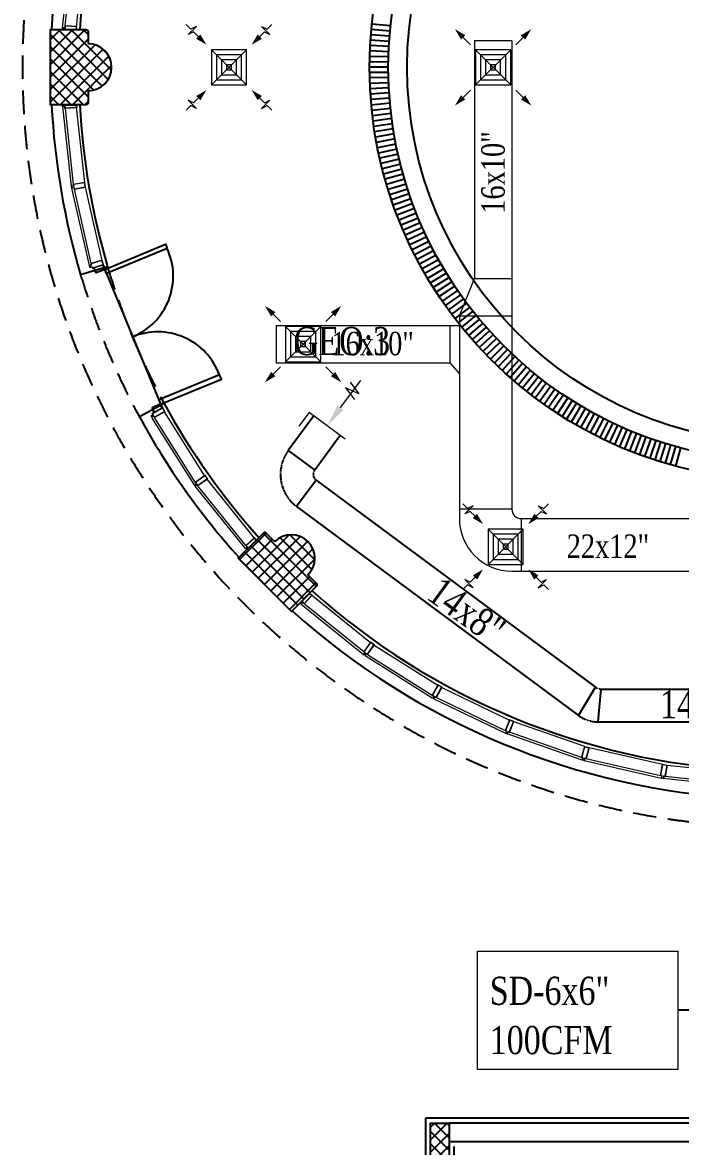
# Model space of a CAD drawing. Extents: x 278386 to 404536, y 8015 to 97114.
# Drawn here: x 296327 to 303342, y 68235 to 80211 of the extents above; entities that cross this region are included whole.
import ezdxf

# ---------------------------------------------------------------- set-up
doc = ezdxf.new("R2010")
doc.units = 0
doc.header["$LTSCALE"] = 2
doc.header["$MEASUREMENT"] = 0
doc.linetypes.add('1-BLOCK-A_FLOOR PLAN$0$HIDDEN2', pattern=[0.1875, 0.125, -0.0625])
doc.linetypes.add('HIDDEN', pattern=[0.375, 0.25, -0.125])
doc.layers.get('0').update_dxf_attribs({"color": 1})
for name, color, linetype, lineweight in [('-D', 2, 'Continuous', 13), ('-DT', 4, 'Continuous', 13), ('1-BLOCK-A_FLOOR PLAN$0$WINDOW', 1, 'Continuous', 13), ('ac duct1', 50, 'Continuous', 13)]:
    doc.layers.add(name, color=color, linetype=linetype, lineweight=lineweight)
for name, color, linetype in [('1-BLOCK-A_FLOOR PLAN$0$ANNOBJ', 1, 'Continuous'), ('1-BLOCK-A_FLOOR PLAN$0$ARCH', 1, '1-BLOCK-A_FLOOR PLAN$0$HIDDEN2'), ('1-BLOCK-A_FLOOR PLAN$0$CLADDING', 1, 'Continuous'), ('1-BLOCK-A_FLOOR PLAN$0$COL-HAT', 1, 'Continuous'), ('1-BLOCK-A_FLOOR PLAN$0$COLUMN', 1, 'Continuous'), ('1-BLOCK-A_FLOOR PLAN$0$DOOR', 1, 'Continuous'), ('1-BLOCK-A_FLOOR PLAN$0$PIPING', 1, 'Continuous'), ('1-BLOCK-A_FLOOR PLAN$0$WALL', 1, 'Continuous'), ('ex text', 93, 'Continuous'), ('ext', 93, 'Continuous')]:
    doc.layers.add(name, color=color, linetype=linetype)
doc.styles.add('DIMTEXT', font='romans.shx', dxfattribs={"width": 0.75})
doc.styles.add('IBA', font='romantic.ttf', dxfattribs={"width": 0.8, "height": 0.3})
doc.styles.add('manohar', font='romantic.ttf', dxfattribs={"width": 0.8, "height": 0.25})
doc.dimstyles.new('LEADER', dxfattribs={"dimscale": 0.2, "dimtxt": 1.8, "dimasz": 2, "dimexe": 2, "dimexo": 1.5, "dimgap": 1, "dimtad": 1, "dimlfac": 100, "dimzin": 13, "dimdsep": 46, "dimtxsty": 'DIMTEXT', "dimcen": 1.5, "dimdle": 2, "dimclrd": 4, "dimclre": 256, "dimclrt": 4, "dimadec": 0, "dimazin": 0, "dimtfac": 1, "dimtix": 1, "dimtmove": 2, "dimatfit": 0, "dimfxl": 2, "dimtolj": 1, "dimtzin": 13, "dimarcsym": 0})
pattern_1 = [(45, (-200, -4), (-0.06629126, 0.06629126), []), (135, (-200, -4), (-0.06629126, -0.06629126), [])]

# ---------------------------------------------------------------- blocks, each defined once
blk = doc.blocks.new('RA')
for p, q in [((-2, 0), (-5, 0)), ((-4.32, -0.665), (-3.949, 0.579)), ((-3.949, 0.579), (-3.664, -0.683)), ((-3.664, -0.683), (-3.322, 0.562))]:
    blk.add_line(p, q)
blk.add_solid([(-2, 0.333), (-2, -0.333), (0, 0)])
blk = doc.blocks.new('A$C5D7019D5')
at = {"layer": '-DT'}
blk.add_lwpolyline([(-0.1992, 0), (0.1992, 0), (0.1992, 0.152)], dxfattribs=at)
at = {"layer": '-DT', "xscale": 0.1000000000000014, "yscale": 0.1000000000000014, "zscale": 0.1000000000000014, "rotation": 90}
blk.add_blockref('RA', (0, 0), dxfattribs=at)
blk = doc.blocks.new('1-BLOCK-A_FLOOR PLAN$0$ALUM2')
at = {"layer": '1-BLOCK-A_FLOOR PLAN$0$WINDOW'}
for points in [[(0, -0.01), (0.025, -0.01), (0.025, -0.025), (0.15, -0.025), (0.15, 0.025), (0.025, 0.025), (0.025, 0.01), (0, 0.01, -0.284755)], [(0.005, -0.007), (0.028, -0.007), (0.028, -0.022), (0.147, -0.022), (0.147, 0.022), (0.028, 0.022), (0.028, 0.007), (0.005, 0.007, -0.163471)]]:
    blk.add_lwpolyline(points, format="xyb", close=True, dxfattribs=at)
blk = doc.blocks.new('1-BLOCK-A_FLOOR PLAN$0$A$C5C8F3BB1')
at = {"layer": '1-BLOCK-A_FLOOR PLAN$0$WINDOW', "color": 9}
for p, q in [((-0.02, 0.073), (-0.869, -0.019, 0)), ((-0.041, 0.047), (-0.849, -0.041, 0)), ((0, 0.074), (-0.02, 0.073)), ((-0.888, -0.022, 0), (-1.714, -0.209, 0)), ((-0.899, -0.049, 0), (-1.693, -0.229, 0)), ((-0.028, -0.074), (-0.829, -0.16, 0)), ((-1.733, -0.215, 0), (-2.533, -0.494)), ((-0.879, -0.169, 0), (-1.659, -0.346, 0)), ((-1.741, -0.243, 0), (-2.509, -0.512)), ((-1.707, -0.359, 0), (-2.463, -0.623)), ((-3.314, -0.869, 0), (-2.551, -0.502)), ((-3.289, -0.884, 0), (-2.555, -0.531)), ((-3.23, -0.99, 0), (-2.509, -0.642)), ((-4.048, -1.33, 0), (-3.332, -0.879, 0)), ((-4.021, -1.342, 0), (-3.332, -0.908, 0)), ((-3.951, -1.441, 0), (-3.274, -1.014, 0)), ((-4.729, -1.877), (-4.064, -1.342, 0)), ((-4.696, -1.881), (-4.062, -1.371, 0)), ((-4.62, -1.975), (-3.992, -1.47, 0))]:
    blk.add_line(p, q, dxfattribs=at)
for points in [[(0, -0.074), (-0.034, -0.077), (-0.041, 0.048), (-0.019, 0.048), (-0.02, 0.073, 0.284755), (0, 0.074)], [(-0.003, -0.072), (-0.031, -0.074), (-0.038, 0.045), (-0.015, 0.045), (-0.017, 0.069, 0.160103), (-0.003, 0.069)], [(-4.639, -1.995), (-4.613, -1.974), (-4.696, -1.88), (-4.713, -1.895), (-4.729, -1.877, -0.284755), (-4.744, -1.89)], [(-4.639, -1.991), (-4.617, -1.973), (-4.697, -1.885), (-4.713, -1.9), (-4.728, -1.882, -0.160103), (-4.739, -1.892)]]:
    blk.add_lwpolyline(points, format="xyb", close=True, dxfattribs=at)
for p, rotation in [((-0.878, -0.02, 0), 279.6088312070898), ((-1.724, -0.212, 0), 286.0501659813393), ((-2.542, -0.498), 292.494466395977)]:
    blk.add_blockref('1-BLOCK-A_FLOOR PLAN$0$ALUM2', p, dxfattribs=dict(at, rotation=rotation))
at = {"layer": '1-BLOCK-A_FLOOR PLAN$0$WINDOW', "color": 9, "xscale": -1}
for p, rotation in [((-3.323, -0.874, 0), 118.9387668106152), ((-4.056, -1.336, 0), 125.3801015848677)]:
    blk.add_blockref('1-BLOCK-A_FLOOR PLAN$0$ALUM2', p, dxfattribs=dict(at, rotation=rotation))
blk = doc.blocks.new('1-BLOCK-A_FLOOR PLAN', base_point=(138.43, 17.087))
at = {"layer": '1-BLOCK-A_FLOOR PLAN$0$COL-HAT'}
h = blk.add_hatch(dxfattribs=at)
h.set_pattern_fill('ANSI37', color=8, scale=0.75, style=0)
h.set_pattern_definition(pattern_1)
h.paths.add_polyline_path([(32.7, 86.1), (33.08, 86.1, 0.414214), (33.1, 86.12), (33.1, 86.249, 1), (33.1, 86.749), (33.1, 86.88, 0.414214), (33.08, 86.9), (32.7, 86.9)])
h = blk.add_hatch(dxfattribs=at)
h.set_pattern_fill('ANSI37', color=8, scale=0.75, style=0)
h.set_pattern_definition(pattern_1)
h.paths.add_polyline_path([(35.443, 81.091, 1), (35.089, 81.444), (34.998, 81.536, 0.414214), (34.969, 81.536), (34.701, 81.267), (35.267, 80.701), (35.536, 80.97, 0.414214), (35.536, 80.999)])
h = blk.add_hatch(dxfattribs=at)
h.set_pattern_fill('ANSI37', color=8, scale=0.75, angle=-90, style=0)
h.set_pattern_definition([(315, (36.75, 74.45), (0.066291, 0.066291), []), (45, (36.75, 74.45), (-0.066291, 0.066291), [])])
h.paths.add_polyline_path([(36.95, 75.25), (36.95, 74.45), (36.8, 74.45), (36.75, 74.45), (36.75, 75.25)])
at = {"layer": '1-BLOCK-A_FLOOR PLAN$0$ANNOBJ', "color": 8}
blk.add_line((32.826, 86.1), (32.827, 86.08), dxfattribs=at)
at = {"layer": '1-BLOCK-A_FLOOR PLAN$0$ARCH', "color": 8, "linetype": '1-BLOCK-A_FLOOR PLAN$0$HIDDEN2'}
blk.add_arc((40.5, 86.5), 8.1, 1.4149, 268.5851, dxfattribs=at)
at = {"layer": '1-BLOCK-A_FLOOR PLAN$0$CLADDING', "color": 8}
for p, q in [((33.308, 84.374), (33.02, 84.289)), ((33.911, 82.917), (33.647, 82.774)), ((40.3, 75.3), (36.7, 75.3))]:
    blk.add_line(p, q, dxfattribs=at)
blk.add_lwpolyline([(37, 75), (37, 74.4), (36.75, 74.4), (36.75, 74.4), (36.7, 74.4), (36.7, 75.3)], dxfattribs=at)
for radius, start, end in [(7.8, 137.9401, 177.0607), (7.5, 138.0593, 176.943), (7.8, 182.9396, 196.4669), (7.5, 183.0573, 196.4669), (7.5, 208.5347, 221.9407), (7.8, 208.5347, 222.0599), (7.5, 228.0549, 266.9429), (7.8, 227.9388, 267.0606)]:
    blk.add_arc((40.5, 86.5), radius, start, end, dxfattribs=at)
at = {"layer": '1-BLOCK-A_FLOOR PLAN$0$CLADDING', "color": 8, "linetype": '1-BLOCK-A_FLOOR PLAN$0$HIDDEN2'}
for radius in [7.5, 7.8]:
    blk.add_arc((40.5, 86.5), radius, 196.4669, 208.5347, dxfattribs=at)
at = {"layer": '1-BLOCK-A_FLOOR PLAN$0$COLUMN', "color": 8}
for points in [[(33.1, 86.249), (33.1, 86.12, -0.414214), (33.08, 86.1), (32.7, 86.1), (32.7, 86.9), (33.08, 86.9, -0.414214), (33.1, 86.88), (33.1, 86.749)], [(35.089, 81.444), (34.998, 81.536, 0.414214), (34.969, 81.536), (34.701, 81.267), (35.267, 80.701), (35.536, 80.97, 0.414214), (35.536, 80.999), (35.443, 81.091)]]:
    blk.add_lwpolyline(points, format="xyb", dxfattribs=at)
blk.add_lwpolyline([(36.95, 75.25), (36.95, 74.45), (36.8, 74.45), (36.8, 74.45), (36.75, 74.45), (36.75, 75.25), (36.95, 75.25)], dxfattribs=at)
for centre, start, end in [((33.1, 86.499), 270, 90), ((35.266, 81.268), 315.0378, 135.0378)]:
    blk.add_arc(centre, 0.25, start, end, dxfattribs=at)
at = {"layer": '1-BLOCK-A_FLOOR PLAN$0$DOOR', "color": 8}
blk.add_line((33.258, 84.393, 0), (33.889, 82.87, 0), dxfattribs=at)
for points in [[(33.297, 84.3), (33.278, 84.346), (33.924, 84.614), (33.944, 84.568), (33.297, 84.3)], [(33.259, 84.392), (33.278, 84.346), (33.185, 84.308), (33.162, 84.365)], [(33.854, 82.955), (33.873, 82.908), (34.52, 83.176), (34.501, 83.222), (33.854, 82.955)], [(33.889, 82.87), (33.873, 82.908), (33.781, 82.87), (33.801, 82.821)]]:
    blk.add_lwpolyline(points, dxfattribs=at)
for centre, start, end in [((33.307, 84.274, 0), 292.502, 24.7959), ((33.843, 82.98, 0), 20.2081, 112.502)]:
    blk.add_arc(centre, 0.7, start, end, dxfattribs=at)
at = {"layer": '1-BLOCK-A_FLOOR PLAN$0$PIPING', "color": 8}
for p, q in [((36.323, 86.939), (36.124, 86.96)), ((36.313, 86.83), (36.114, 86.845)), ((36.318, 86.884), (36.118, 86.903)), ((36.306, 86.72), (36.106, 86.73)), ((36.309, 86.775), (36.109, 86.788)), ((36.301, 86.61), (36.102, 86.615)), ((36.303, 86.665), (36.103, 86.673)), ((36.3, 86.555), (36.1, 86.558)), ((36.3, 86.5), (36.1, 86.5)), ((36.3, 86.445), (36.1, 86.442)), ((36.301, 86.39), (36.102, 86.385)), ((36.303, 86.335), (36.103, 86.327)), ((36.306, 86.28), (36.106, 86.27)), ((36.309, 86.225), (36.109, 86.212)), ((36.313, 86.17), (36.114, 86.155)), ((36.318, 86.116), (36.118, 86.097)), ((36.323, 86.061), (36.124, 86.04)), ((36.329, 86.006), (36.13, 85.983)), ((36.336, 85.952), (36.138, 85.926)), ((36.343, 85.897), (36.146, 85.869)), ((36.352, 85.843), (36.154, 85.812)), ((36.361, 85.789), (36.164, 85.755)), ((36.37, 85.735), (36.174, 85.698)), ((36.381, 85.681), (36.185, 85.642)), ((36.392, 85.627), (36.196, 85.585)), ((36.404, 85.573), (36.208, 85.529)), ((36.416, 85.52), (36.222, 85.473)), ((36.429, 85.466), (36.235, 85.417)), ((36.443, 85.413), (36.25, 85.361)), ((36.458, 85.36), (36.265, 85.306)), ((36.473, 85.307), (36.281, 85.25)), ((36.489, 85.255), (36.298, 85.195)), ((36.506, 85.202), (36.315, 85.14)), ((36.523, 85.15), (36.334, 85.086)), ((36.541, 85.098), (36.352, 85.031)), ((36.56, 85.046), (36.372, 84.977)), ((36.579, 84.995), (36.392, 84.923)), ((36.599, 84.944), (36.413, 84.87)), ((36.62, 84.893), (36.435, 84.816)), ((36.641, 84.842), (36.457, 84.763)), ((36.663, 84.792), (36.48, 84.71)), ((36.686, 84.742), (36.504, 84.658)), ((36.709, 84.692), (36.529, 84.606)), ((36.733, 84.642), (36.554, 84.554)), ((36.758, 84.593), (36.58, 84.502)), ((36.783, 84.544), (36.606, 84.451)), ((36.809, 84.496), (36.633, 84.401)), ((36.836, 84.448), (36.661, 84.35)), ((36.863, 84.4), (36.689, 84.3)), ((36.89, 84.353), (36.719, 84.25)), ((36.919, 84.306), (36.748, 84.201)), ((36.948, 84.259), (36.779, 84.152)), ((36.978, 84.213), (36.81, 84.104)), ((37.008, 84.167), (36.842, 84.055)), ((37.039, 84.121), (36.874, 84.008)), ((37.07, 84.076), (36.907, 83.961)), ((37.102, 84.031), (36.94, 83.914)), ((37.135, 83.987), (36.974, 83.867)), ((37.168, 83.943), (37.009, 83.821)), ((37.202, 83.9), (37.045, 83.776)), ((37.236, 83.857), (37.081, 83.731)), ((37.271, 83.814), (37.117, 83.686)), ((37.306, 83.772), (37.154, 83.642)), ((37.342, 83.731), (37.192, 83.599)), ((37.379, 83.69), (37.23, 83.556)), ((37.416, 83.649), (37.269, 83.513)), ((37.453, 83.609), (37.308, 83.471)), ((37.492, 83.569), (37.348, 83.43)), ((37.53, 83.53), (37.389, 83.389)), ((37.569, 83.492), (37.43, 83.348)), ((37.609, 83.453), (37.471, 83.308)), ((37.649, 83.416), (37.513, 83.269)), ((37.69, 83.379), (37.556, 83.23)), ((37.731, 83.342), (37.599, 83.192)), ((37.772, 83.306), (37.642, 83.154)), ((37.814, 83.271), (37.686, 83.117)), ((37.857, 83.236), (37.731, 83.081)), ((37.9, 83.202), (37.776, 83.045)), ((37.943, 83.168), (37.821, 83.009)), ((37.987, 83.135), (37.867, 82.974)), ((38.031, 83.102), (37.914, 82.94)), ((38.076, 83.07), (37.961, 82.907)), ((38.121, 83.039), (38.008, 82.874)), ((38.167, 83.008), (38.055, 82.842)), ((38.213, 82.978), (38.104, 82.81)), ((38.259, 82.948), (38.152, 82.779)), ((38.306, 82.919), (38.201, 82.748)), ((38.353, 82.89), (38.25, 82.719)), ((38.4, 82.863), (38.3, 82.689)), ((38.448, 82.836), (38.35, 82.661)), ((38.496, 82.809), (38.401, 82.633)), ((38.544, 82.783), (38.451, 82.606)), ((38.593, 82.758), (38.502, 82.58)), ((38.642, 82.733), (38.554, 82.554)), ((38.692, 82.709), (38.606, 82.529)), ((38.742, 82.686), (38.658, 82.504)), ((38.792, 82.663), (38.71, 82.48)), ((38.842, 82.641), (38.763, 82.457)), ((38.893, 82.62), (38.816, 82.435)), ((38.944, 82.599), (38.87, 82.413)), ((38.995, 82.579), (38.923, 82.392)), ((39.046, 82.56), (38.977, 82.372)), ((39.098, 82.541), (39.031, 82.352)), ((39.15, 82.523), (39.086, 82.334)), ((39.202, 82.506), (39.14, 82.315)), ((39.255, 82.489), (39.195, 82.298)), ((39.307, 82.473), (39.25, 82.281)), ((39.36, 82.458), (39.306, 82.265)), ((39.413, 82.443), (39.361, 82.25))]:
    blk.add_line(p, q, dxfattribs=at)
for radius in [4.4, 4.2]:
    blk.add_circle((40.5, 86.5), radius, dxfattribs=at)
at = {"layer": '1-BLOCK-A_FLOOR PLAN$0$WALL', "color": 8}
for p, q in [((40.35, 75.25), (36.95, 75.25)), ((40.35, 75.05), (36.95, 75.05))]:
    blk.add_line(p, q, dxfattribs=at)
blk.add_circle((40.5, 86.5), 4, dxfattribs=at)
at = {"layer": '1-BLOCK-A_FLOOR PLAN$0$WINDOW', "color": 8}
for p, q in [((32.827, 86.08), (32.919, 85.232, 0)), ((32.854, 86.06), (32.941, 85.251, 0)), ((32.974, 86.073), (33.061, 85.271, 0)), ((32.922, 85.212, 0), (33.11, 84.386, 0)), ((32.95, 85.202, 0), (33.13, 84.408, 0)), ((33.069, 85.222, 0), (33.246, 84.441, 0)), ((34.231, 82.053, 0), (33.779, 82.769, 0)), ((34.242, 82.08, 0), (33.809, 82.768, 0)), ((34.341, 82.15, 0), (33.914, 82.827, 0)), ((34.875, 81.481), (34.37, 82.109, 0)), ((34.777, 81.371), (34.242, 82.036, 0)), ((34.781, 81.405), (34.271, 82.039, 0))]:
    blk.add_line(p, q, dxfattribs=at)
for points in [[(32.975, 86.1), (32.978, 86.067), (32.853, 86.06), (32.852, 86.082), (32.827, 86.08, 0.284755), (32.826, 86.1)], [(32.972, 86.097), (32.974, 86.069), (32.856, 86.063), (32.855, 86.085), (32.832, 86.084, 0.160103), (32.831, 86.097)], [(34.896, 81.462), (34.874, 81.487), (34.781, 81.404), (34.796, 81.388), (34.777, 81.371, -0.284755), (34.79, 81.356)], [(34.892, 81.462), (34.873, 81.483), (34.785, 81.404), (34.8, 81.388), (34.782, 81.372, -0.160103), (34.792, 81.362)]]:
    blk.add_lwpolyline(points, format="xyb", close=True, dxfattribs=at)
at = {"layer": '1-BLOCK-A_FLOOR PLAN$0$WINDOW', "color": 8, "xscale": -1}
for name, p, rotation in [('1-BLOCK-A_FLOOR PLAN$0$A$C5C8F3BB1', (32.901, 86.9), 90.00115307612363), ('1-BLOCK-A_FLOOR PLAN$0$ALUM2', (33.774, 82.778, 0), 208.9399198867398), ('1-BLOCK-A_FLOOR PLAN$0$ALUM2', (34.236, 82.045, 0), 215.3812546609912)]:
    blk.add_blockref(name, p, dxfattribs=dict(at, rotation=rotation))
at = {"layer": '1-BLOCK-A_FLOOR PLAN$0$WINDOW', "color": 8}
for name, p, rotation in [('1-BLOCK-A_FLOOR PLAN$0$ALUM2', (32.921, 85.222, 0), 9.609984283213395), ('1-BLOCK-A_FLOOR PLAN$0$ALUM2', (33.112, 84.377, 0), 16.05131905746302), ('1-BLOCK-A_FLOOR PLAN$0$A$C5C8F3BB1', (35.409, 80.844), 135.0002189071155)]:
    blk.add_blockref(name, p, dxfattribs=dict(at, rotation=rotation))
blk = doc.blocks.new('A$C51B27907')
blk.add_blockref('1-BLOCK-A_FLOOR PLAN', (123.971, 2.307))
blk = doc.blocks.new('G S 14')
at = {"layer": '-DT', "color": 7}
for p, q in [((-0.345, 0.345), (-0.225, 0.225)), ((0.225, 0.225), (0.345, 0.345)), ((-0.345, -0.345), (-0.225, -0.225)), ((0.225, -0.225), (0.345, -0.345))]:
    blk.add_line(p, q, dxfattribs=at)
at = {"layer": '-DT', "color": 1}
for p, q in [((-0.175, 0.175), (0.175, -0.175)), ((-0.175, -0.175), (0.175, 0.175))]:
    blk.add_line(p, q, dxfattribs=at)
at = {"layer": '-DT', "color": 7}
for points in [[(-0.38, 0.38, 0, 0.06, 0), (-0.298, 0.298, 0.06, 0.06, 0)], [(0.38, 0.38, 0, 0.06, 0), (0.298, 0.298, 0.06, 0.06, 0)], [(-0.38, -0.38, 0, 0.06, 0), (-0.298, -0.298, 0.06, 0.06, 0)], [(0.38, -0.38, 0, 0.06, 0), (0.298, -0.298, 0.06, 0.06, 0)]]:
    blk.add_lwpolyline(points, format="xyseb", dxfattribs=at)
blk.add_lwpolyline([(-0.175, -0.175), (0.175, -0.175), (0.175, 0.175), (-0.175, 0.175)], close=True, dxfattribs=at)
at = {"layer": '-DT', "color": 1}
for points in [[(-0.125, -0.125), (0.125, -0.125), (0.125, 0.125), (-0.125, 0.125)], [(-0.075, -0.075), (0.075, -0.075), (0.075, 0.075), (-0.075, 0.075)], [(-0.025, -0.025), (0.025, -0.025), (0.025, 0.025), (-0.025, 0.025)]]:
    blk.add_lwpolyline(points, close=True, dxfattribs=at)
blk = doc.blocks.new('G R 12')
at = {"layer": '-DT', "color": 7}
for p, q in [((-0.426, 0.426), (-0.38, 0.38)), ((-0.426, 0.426), (-0.38, 0.38)), ((-0.407, 0.326), (-0.324, 0.408)), ((-0.407, 0.326), (-0.324, 0.408)), ((-0.352, 0.352), (-0.407, 0.326)), ((-0.352, 0.352), (-0.407, 0.326)), ((-0.324, 0.408), (-0.38, 0.38)), ((-0.324, 0.408), (-0.38, 0.38)), ((-0.352, 0.352), (-0.306, 0.306)), ((-0.352, 0.352), (-0.306, 0.306)), ((0.352, 0.352), (0.306, 0.306)), ((0.352, 0.352), (0.306, 0.306)), ((0.407, 0.326), (0.324, 0.408)), ((0.324, 0.408), (0.38, 0.38)), ((0.407, 0.326), (0.324, 0.408)), ((0.324, 0.408), (0.38, 0.38)), ((0.352, 0.352), (0.407, 0.326)), ((0.352, 0.352), (0.407, 0.326)), ((0.426, 0.426), (0.38, 0.38)), ((0.426, 0.426), (0.38, 0.38)), ((-0.352, -0.352), (-0.407, -0.326)), ((-0.407, -0.326), (-0.324, -0.408)), ((-0.352, -0.352), (-0.407, -0.326)), ((-0.407, -0.326), (-0.324, -0.408)), ((-0.352, -0.352), (-0.306, -0.306)), ((-0.352, -0.352), (-0.306, -0.306)), ((0.352, -0.352), (0.306, -0.306)), ((0.352, -0.352), (0.306, -0.306)), ((0.407, -0.326), (0.324, -0.408)), ((0.407, -0.326), (0.324, -0.408)), ((0.352, -0.352), (0.407, -0.326)), ((0.352, -0.352), (0.407, -0.326)), ((-0.426, -0.426), (-0.38, -0.38)), ((-0.426, -0.426), (-0.38, -0.38)), ((-0.324, -0.408), (-0.38, -0.38)), ((-0.324, -0.408), (-0.38, -0.38)), ((0.324, -0.408), (0.38, -0.38)), ((0.324, -0.408), (0.38, -0.38)), ((0.426, -0.426), (0.38, -0.38)), ((0.426, -0.426), (0.38, -0.38))]:
    blk.add_line(p, q, dxfattribs=at)
at = {"layer": '-DT', "color": 1}
for p, q in [((-0.175, 0.175), (0.175, -0.175)), ((-0.175, -0.175), (0.175, 0.175)), ((-0.175, 0.175), (0.175, -0.175)), ((-0.175, -0.175), (0.175, 0.175))]:
    blk.add_line(p, q, dxfattribs=at)
at = {"layer": '-DT', "color": 7}
for points in [[(-0.225, 0.225, 0, 0.06, 0), (-0.306, 0.306, 0.06, 0.06, 0)], [(-0.225, 0.225, 0, 0.06, 0), (-0.306, 0.306, 0.06, 0.06, 0)], [(0.225, 0.225, 0, 0.06, 0), (0.306, 0.306, 0.06, 0.06, 0)], [(0.225, 0.225, 0, 0.06, 0), (0.306, 0.306, 0.06, 0.06, 0)], [(-0.225, -0.225, 0, 0.06, 0), (-0.306, -0.306, 0.06, 0.06, 0)], [(-0.225, -0.225, 0, 0.06, 0), (-0.306, -0.306, 0.06, 0.06, 0)], [(0.225, -0.225, 0, 0.06, 0), (0.306, -0.306, 0.06, 0.06, 0)], [(0.225, -0.225, 0, 0.06, 0), (0.306, -0.306, 0.06, 0.06, 0)]]:
    blk.add_lwpolyline(points, format="xyseb", dxfattribs=at)
blk.add_lwpolyline([(-0.175, -0.175), (0.175, -0.175), (0.175, 0.175), (-0.175, 0.175)], close=True, dxfattribs=at)
blk.add_lwpolyline([(-0.175, -0.175), (0.175, -0.175), (0.175, 0.175), (-0.175, 0.175)], close=True, dxfattribs=at)
at = {"layer": '-DT', "color": 1}
for points in [[(-0.125, -0.125), (0.125, -0.125), (0.125, 0.125), (-0.125, 0.125)], [(-0.125, -0.125), (0.125, -0.125), (0.125, 0.125), (-0.125, 0.125)], [(-0.075, -0.075), (0.075, -0.075), (0.075, 0.075), (-0.075, 0.075)], [(-0.075, -0.075), (0.075, -0.075), (0.075, 0.075), (-0.075, 0.075)], [(-0.025, -0.025), (0.025, -0.025), (0.025, 0.025), (-0.025, 0.025)], [(-0.025, -0.025), (0.025, -0.025), (0.025, 0.025), (-0.025, 0.025)]]:
    blk.add_lwpolyline(points, close=True, dxfattribs=at)

msp = doc.modelspace()

# ---------------------------------------------------------------- linework, layer by layer
at = {"layer": '-D'}
msp.add_lwpolyline([(301177, 70317), (303312, 70317), (303312, 69055), (301177, 69055)], close=True, dxfattribs=at)
at = {"layer": 'ac duct1'}
for p, q in [((301144, 80021), (301544, 80021)), ((301144, 80021), (301144, 77484)), ((301544, 80021), (301544, 75025)), ((300984, 77084), (301144, 77484)), ((301144, 77484), (301544, 77484)), ((300984, 77084), (301544, 77084)), ((300984, 77084), (300984, 74925)), ((299031, 76984), (300983, 76984)), ((299031, 76984), (299031, 76584)), ((300884, 76984), (300884, 76583)), ((299031, 76584), (300883, 76584)), ((300883, 76584), (300983, 76471)), ((301544, 75025), (300984, 75025)), ((301644, 74925), (306434, 74925)), ((301644, 74925), (301644, 74365)), ((301544, 74365), (303727, 74365))]:
    msp.add_line(p, q, dxfattribs=at)
for centre, radius in [((301644, 75025, 0), 100), ((301544, 74925, 0), 560)]:
    msp.add_arc(centre, radius, 180, 270, dxfattribs=at)
at = {"layer": 'ext', "linetype": 'Continuous'}
for p, q in [((299434, 76019), (299160, 75649)), ((299715, 75810), (299442, 75441)), ((299457, 75336), (302436, 73128)), ((299249, 75055), (302254, 72827)), ((302496, 73109), (304761, 73109)), ((302463, 72759), (304736, 72759))]:
    msp.add_line(p, q, dxfattribs=at)
at = {"layer": 'ext'}
for p, q in [((299160, 75649), (299442, 75441)), ((299457, 75336), (299249, 75055)), ((302254, 72827), (302436, 73128)), ((302463, 72759), (302496, 73109))]:
    msp.add_line(p, q, dxfattribs=at)
at = {"layer": 'ext', "linetype": 'HIDDEN'}
for centre, radius, start, end in [((299502, 75396), 425, 143.4561, 233.4561), ((299502, 75396), 75, 143.4561, 233.4561), ((302496, 73209), 100, 233.4561, 270), ((302463, 73109), 350, 233.4561, 270)]:
    msp.add_arc(centre, radius, start, end, dxfattribs=at)

# ---------------------------------------------------------------- block references
at = {"layer": '-DT'}
for name, p, xscale, yscale, zscale in [('G R 12', (298529, 79733), 1071.580694820767, 1071.580694820767, 1071.580694820767), ('G S 14', (301344, 79733), 1071.428571428584, 1071.428571428584, 1071.428571428584), ('G S 14', (299319, 76784), 1071.428571428584, 1071.428571428584, 1071.428571428584), ('G R 12', (301478, 74625), 1071.580694820767, 1071.580694820767, 1071.580694820767)]:
    msp.add_blockref(name, p, dxfattribs=dict(at, xscale=xscale, yscale=yscale, zscale=zscale))
at = {"layer": '-DT', "xscale": 1199.999999999999, "yscale": 1199.999999999999, "zscale": 1199.999999999999, "rotation": 143.4561342692755}
msp.add_blockref('A$C5D7019D5', (299575, 75915), dxfattribs=at)
at = {"layer": 'ext', "linetype": 'Continuous', "xscale": 1000, "yscale": 1000, "zscale": 1000}
msp.add_blockref('A$C51B27907', (278386, 8015), dxfattribs=at)

# ---------------------------------------------------------------- texts
at = {"layer": '-DT', "style": 'IBA', "width": 0.8}
for s, p in [('SD-6x6"', (301308, 69744)), ('100CFM', (301308, 69219))]:
    msp.add_text(s, height=300, dxfattribs=at).set_placement(p)
at = {"layer": 'ac duct1', "style": 'manohar', "width": 0.8}
msp.add_text('16x10"', height=250, rotation=90, dxfattribs=at).set_placement((301468, 78174))
for s, p in [('16x10"', (299621, 76665)), ('22x12"', (302129, 74506))]:
    msp.add_text(s, height=250, dxfattribs=at).set_placement(p)
at = {"layer": 'ex text', "color": 240, "style": 'IBA', "width": 0.8}
msp.add_text('GEO:3', height=300, dxfattribs=at).set_placement((299219, 76667))
at = {"layer": 'ex text', "color": 7, "style": 'IBA', "width": 0.8}
msp.add_text('14x8"', height=300, rotation=323.9033, dxfattribs=at).set_placement((300621, 74079))
msp.add_text('14x8"', height=300, dxfattribs=at).set_placement((303123, 72797))

# ---------------------------------------------------------------- leaders
at = {"layer": '-DT'}
msp.add_leader([(306500, 71029), (303965, 69686), (303312, 69686)], dimstyle='LEADER', override={"dimgap": 1, "dimtad": 0}, dxfattribs=at)

doc.saveas('drawing.dxf')
